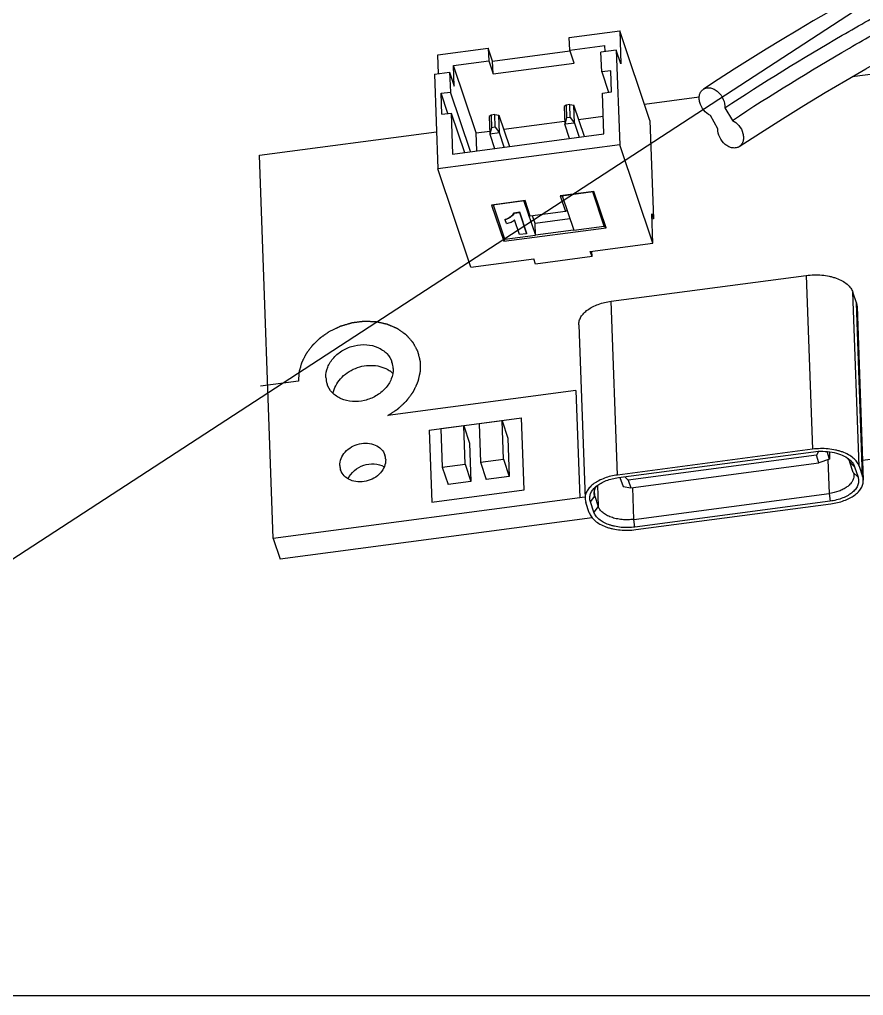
# Model space of a CAD drawing. Header units: millimetres. Extents: x 0 to 420, y 0 to 297.
# Drawn here: x 278.4 to 298.72, y 183.75 to 207.28 of the extents above; entities that cross this region are included whole.
import ezdxf

# ---------------------------------------------------------------- set-up
doc = ezdxf.new("R2010")
doc.units = ezdxf.units.MM
doc.header["$LTSCALE"] = 23.1
doc.layers.get('0').update_dxf_attribs({"linetype": 'CONTINUOUS'})
doc.styles.get("Standard").update_dxf_attribs({"font": 'txt', "width": 0.7})
doc.dimstyles.get("Standard").update_dxf_attribs({"dimtxt": 2.2, "dimasz": 1.8, "dimexe": 1.5, "dimexo": 0.5, "dimtad": 1, "dimdec": 1, "dimzin": 0, "dimdsep": 46, "dimtxsty": 'Standard', "dimblk": '_FILLED', "dimcen": 0.09, "dimclrt": 5, "dimazin": 0, "dimtp": 0.01, "dimtm": 0.01, "dimtfac": 1, "dimtdec": 1, "dimtofl": 0, "dimtmove": 0, "dimatfit": 3, "dimldrblk": '_FILLED', "dimfxl": 1, "dimtolj": 1, "dimtzin": 0, "dimarcsym": 0})

# ---------------------------------------------------------------- blocks, each defined once
blk = doc.blocks.new('_FILLED')
at = {"color": 0, "linetype": 'ByBlock'}
blk.add_solid([(0, 0), (-1, 0.167), (-1, -0.167)], dxfattribs=at)

msp = doc.modelspace()

# ---------------------------------------------------------------- linework, layer by layer
at = {"color": 7, "linetype": 'Continuous'}
for p, q in [((291.638, 206.846), (292.853, 207.008)), ((291.649, 206.538), (291.638, 206.846)), ((293.581, 204.842), (292.853, 207.008)), ((292.853, 207.008), (292.882, 206.207)), ((288.471, 206.426), (289.686, 206.588)), ((289.686, 206.588), (289.697, 206.28)), ((289.791, 206.275), (289.686, 206.588)), ((291.649, 206.538), (292.496, 206.651)), ((292.501, 206.504), (292.496, 206.651)), ((288.487, 205.972), (288.471, 206.426)), ((289.791, 206.275), (291.654, 206.522)), ((291.754, 206.226), (291.649, 206.538)), ((292.77, 206.54), (292.401, 206.491)), ((292.419, 206.014), (292.401, 206.491)), ((292.882, 206.207), (292.77, 206.54)), ((292.77, 206.54), (292.852, 204.261)), ((288.85, 206.167), (289.697, 206.28)), ((289.396, 204.543), (288.85, 206.167)), ((288.868, 205.674), (288.85, 206.167)), ((289.697, 206.28), (289.802, 205.967)), ((289.802, 205.967), (289.791, 206.275)), ((289.802, 205.967), (291.754, 206.226)), ((298.451, 205.901), (301.172, 206.262)), ((288.388, 205.959), (288.756, 206.008)), ((288.388, 205.959), (288.47, 203.679)), ((288.756, 206.008), (288.868, 205.674)), ((288.756, 206.008), (288.773, 205.53)), ((292.639, 206.043), (292.419, 206.014)), ((292.419, 206.014), (292.583, 205.525)), ((292.658, 205.535), (292.639, 206.043)), ((288.552, 205.501), (288.773, 205.53)), ((288.716, 205.012), (288.552, 205.501)), ((288.57, 204.993), (288.552, 205.501)), ((289.256, 204.093), (288.773, 205.53)), ((292.437, 205.506), (292.658, 205.535)), ((292.472, 204.52), (292.437, 205.506)), ((293.448, 205.237), (294.768, 205.412)), ((291.559, 205.215), (291.511, 205.183)), ((291.511, 205.183), (291.527, 204.752)), ((291.648, 205.226), (291.559, 205.215)), ((291.559, 205.215), (291.57, 204.907)), ((291.659, 204.918), (291.648, 205.226)), ((291.648, 205.226), (291.747, 205.214)), ((292.001, 204.457), (291.747, 205.214)), ((291.762, 204.783), (291.747, 205.214)), ((295.38, 205.145), (295.565, 204.845)), ((288.57, 204.993), (288.791, 205.022)), ((288.791, 205.022), (289.11, 204.074)), ((288.791, 205.022), (288.827, 204.036)), ((289.755, 204.975), (289.707, 204.944)), ((289.707, 204.944), (289.722, 204.513)), ((289.843, 204.987), (289.755, 204.975)), ((289.755, 204.975), (289.766, 204.667)), ((289.854, 204.679), (289.843, 204.987)), ((289.843, 204.987), (289.943, 204.975)), ((289.958, 204.544), (289.943, 204.975)), ((289.943, 204.975), (290.197, 204.218)), ((291.57, 204.907), (291.527, 204.752)), ((291.659, 204.918), (291.57, 204.907)), ((291.659, 204.918), (291.762, 204.783)), ((291.863, 204.87), (292.457, 204.949)), ((295.218, 204.644), (295.035, 204.967)), ((289.766, 204.667), (289.722, 204.513)), ((289.854, 204.679), (289.766, 204.667)), ((289.854, 204.679), (289.958, 204.544)), ((290.058, 204.631), (291.524, 204.825)), ((291.762, 204.783), (291.527, 204.752)), ((291.642, 204.41), (291.527, 204.752)), ((291.762, 204.783), (291.877, 204.441)), ((293.581, 204.842), (293.666, 202.47)), ((284.176, 204.007), (288.437, 204.572)), ((288.827, 204.036), (292.472, 204.52)), ((289.396, 204.543), (289.72, 204.586)), ((289.411, 204.114), (289.396, 204.543)), ((289.958, 204.544), (289.722, 204.513)), ((289.722, 204.513), (289.837, 204.17)), ((290.073, 204.202), (289.958, 204.544)), ((292.852, 204.261), (288.47, 203.679)), ((293.65, 201.887), (292.852, 204.261)), ((284.509, 194.766), (284.176, 204.007)), ((289.268, 201.305), (288.47, 203.679)), ((292.214, 203.125), (291.447, 203.023)), ((291.466, 203.025), (291.743, 202.202)), ((292.48, 202.299), (292.203, 203.123)), ((290.557, 202.905), (289.79, 202.803)), ((290.086, 201.982), (289.809, 202.806)), ((290.546, 202.903), (290.823, 202.08)), ((290.308, 202.622), (290.437, 202.639)), ((290.308, 202.622), (290.309, 202.61)), ((290.309, 202.61), (290.437, 202.627)), ((290.437, 202.639), (290.609, 202.127)), ((290.437, 202.639), (290.437, 202.627)), ((290.437, 202.627), (290.609, 202.115)), ((291.547, 202.652), (290.698, 202.539)), ((290.812, 202.364), (290.751, 202.546)), ((293.624, 202.595), (293.666, 202.47)), ((293.65, 201.887), (293.624, 202.595)), ((290.097, 202.449), (290.097, 202.462)), ((290.128, 202.358), (290.097, 202.449)), ((290.441, 202.093), (290.32, 202.45)), ((291.651, 202.475), (290.812, 202.364)), ((290.822, 202.086), (290.812, 202.364)), ((293.666, 202.47), (293.629, 202.465)), ((290.086, 201.982), (290.823, 202.08)), ((290.609, 202.115), (290.441, 202.093)), ((290.609, 202.127), (290.609, 202.115)), ((290.823, 202.08), (290.822, 202.086)), ((291.743, 202.202), (292.48, 202.3)), ((292.143, 201.687), (293.65, 201.887)), ((292.185, 201.562), (292.143, 201.687)), ((292.185, 201.562), (292.181, 201.692)), ((289.268, 201.305), (290.781, 201.506)), ((290.823, 201.381), (290.781, 201.506)), ((292.185, 201.562), (290.823, 201.381)), ((292.647, 200.487), (297.346, 201.11)), ((298.552, 200.452), (298.468, 200.702)), ((298.569, 200.362), (298.719, 196.173)), ((291.867, 199.919), (292.018, 195.73)), ((290.017, 197.604), (289.464, 197.53)), ((290.017, 197.604), (290.157, 197.187)), ((290.05, 196.679), (290.017, 197.604)), ((306.603, 197.698), (298.702, 196.65)), ((289.096, 197.481), (288.544, 197.408)), ((288.544, 197.408), (288.577, 196.484)), ((289.096, 197.481), (289.236, 197.065)), ((289.129, 196.557), (289.096, 197.481)), ((289.464, 197.53), (289.497, 196.606)), ((290.157, 197.187), (290.19, 196.263)), ((289.236, 197.065), (289.269, 196.141)), ((297.497, 196.921), (292.798, 196.298)), ((289.497, 196.606), (290.05, 196.679)), ((290.05, 196.679), (290.19, 196.263)), ((292.819, 196.235), (297.518, 196.859)), ((297.589, 196.775), (293.055, 196.173)), ((297.637, 196.869), (297.589, 196.775)), ((297.651, 196.59), (297.589, 196.775)), ((297.908, 196.679), (297.651, 196.59)), ((297.908, 196.679), (297.845, 196.865)), ((297.901, 196.859), (297.908, 196.679)), ((288.577, 196.484), (289.129, 196.557)), ((288.577, 196.484), (288.717, 196.068)), ((289.129, 196.557), (289.269, 196.141)), ((289.497, 196.606), (289.637, 196.19)), ((293.117, 195.988), (297.651, 196.59)), ((298.477, 196.357), (298.393, 196.607)), ((298.508, 196.498), (298.592, 196.249)), ((298.619, 196.513), (298.703, 196.263)), ((290.19, 196.263), (289.637, 196.19)), ((292.857, 196.24), (292.932, 196.019)), ((292.976, 196.256), (293.055, 196.173)), ((289.269, 196.141), (288.717, 196.068)), ((292.932, 196.019), (293.117, 195.988)), ((293.055, 196.173), (293.117, 195.988)), ((292.014, 195.762), (284.509, 194.766)), ((292.251, 195.792), (292.335, 195.542)), ((293.194, 195.23), (297.893, 195.853)), ((292.119, 195.39), (292.035, 195.64)), ((292.229, 195.404), (292.145, 195.654)), ((297.918, 195.668), (293.219, 195.044)), ((293.24, 194.982), (297.939, 195.605)), ((292.191, 195.264), (284.677, 194.267)), ((284.509, 194.766), (284.677, 194.267))]:
    msp.add_line(p, q, dxfattribs=at)
at = {"color": 9, "linetype": 'Continuous'}
for p, q in [((292.23, 203.134), (291.421, 203.026)), ((291.421, 203.026), (291.547, 202.652)), ((292.523, 202.259), (292.23, 203.134)), ((290.572, 202.914), (289.764, 202.806)), ((289.764, 202.806), (290.058, 201.932)), ((290.698, 202.539), (290.572, 202.914)), ((290.058, 201.932), (292.523, 202.259)), ((290.822, 202.086), (291.741, 202.208)), ((297.346, 201.11), (297.497, 196.921)), ((298.619, 196.513), (298.468, 200.702)), ((292.798, 196.298), (292.647, 200.487)), ((298.703, 196.263), (298.552, 200.452)), ((297.864, 196.664), (297.893, 195.853)), ((298.393, 196.607), (298.508, 196.498)), ((298.592, 196.249), (298.477, 196.357)), ((292.317, 196.051), (292.335, 195.542)), ((293.194, 195.23), (293.166, 195.995)), ((292.145, 195.654), (292.251, 195.792)), ((292.251, 195.792), (292.246, 195.931)), ((297.893, 195.853), (297.918, 195.668)), ((292.335, 195.542), (292.229, 195.404)), ((293.219, 195.044), (293.194, 195.23))]:
    msp.add_line(p, q, dxfattribs=at)
at = {"color": 4, "linetype": 'Continuous'}
for p, q in [((285.112, 198.56), (284.198, 198.439)), ((291.797, 198.335), (287.271, 197.734)), ((291.797, 198.335), (291.89, 195.746)), ((288.263, 197.381), (290.487, 197.676)), ((290.549, 195.939), (290.487, 197.676)), ((288.263, 197.381), (288.325, 195.644)), ((288.325, 195.644), (290.549, 195.939))]:
    msp.add_line(p, q, dxfattribs=at)
msp.add_line((210, 183.754), (414.085, 183.754))
at = {"color": 7, "linetype": 'Continuous'}
for points in [[(297.884, 207.458), (297.514, 207.243), (297.139, 207.023), (296.761, 206.796), (296.378, 206.562), (295.994, 206.323), (295.608, 206.079), (295.221, 205.829), (294.867, 205.597)], [(295.732, 204.215), (296.24, 204.547), (296.771, 204.886), (297.29, 205.208), (297.798, 205.516), (298.295, 205.81), (298.78, 206.091), (299.256, 206.361), (299.722, 206.621), (300.177, 206.871), (300.623, 207.113), (301.058, 207.349)]]:
    msp.add_lwpolyline(points, dxfattribs=at)
for centre, radius, start, end in [((286.842, 198.843), 0.553, 2.0976, 18.5065), ((286.951, 198.286), 0.636, 47.4376, 55.7164), ((286.328, 198.669), 0.553, 182.0976, 198.5065), ((286.839, 196.659), 0.377, 2.1152, 18.5512), ((286.487, 196.54), 0.377, 182.1152, 198.5512)]:
    msp.add_arc(centre, radius, start, end, dxfattribs=at)
for points, knots in [([(295.38, 205.145), (296.306, 205.757), (297.66, 206.593), (299.431, 207.591), (300.609, 208.231), (301.738, 208.842), (302.652, 209.368), (303.359, 209.825), (304.016, 210.292), (304.775, 210.914), (305.645, 211.764), (306.557, 212.792), (307.588, 214.089), (308.785, 215.708), (310.214, 217.669), (311.589, 219.49), (312.85, 221.049), (313.863, 222.229), (314.898, 223.35), (315.61, 224.056), (315.969, 224.397)], [0, 0, 0, 0, 0.116493, 0.166852, 0.213324, 0.257205, 0.301614, 0.32386, 0.345543, 0.386213, 0.426664, 0.473071, 0.530327, 0.600505, 0.68436, 0.78495, 0.839916, 0.894748, 0.948116, 1, 1, 1, 1]), ([(295.565, 204.845), (296.486, 205.456), (297.836, 206.288), (299.601, 207.283), (300.778, 207.923), (301.91, 208.535), (302.828, 209.063), (303.541, 209.524), (304.207, 209.997), (304.977, 210.626), (305.859, 211.487), (306.781, 212.523), (307.818, 213.827), (309.016, 215.447), (310.441, 217.403), (311.808, 219.215), (313.061, 220.766), (314.065, 221.939), (315.091, 223.053), (315.796, 223.756), (316.151, 224.094)], [0, 0, 0, 0, 0.116032, 0.16627, 0.212707, 0.256659, 0.301321, 0.32379, 0.345743, 0.38702, 0.428035, 0.474924, 0.532525, 0.602806, 0.686439, 0.786466, 0.841088, 0.895604, 0.948563, 1, 1, 1, 1]), ([(294.867, 205.597), (294.891, 205.613), (294.947, 205.634), (295.039, 205.632), (295.133, 205.598), (295.252, 205.515), (295.36, 205.363), (295.389, 205.214), (295.38, 205.145)], [0, 0, 0, 0, 0.102961, 0.213273, 0.334683, 0.466557, 0.742674, 1, 1, 1, 1]), ([(295.035, 204.967), (294.974, 204.995), (294.864, 205.086), (294.783, 205.241), (294.763, 205.373), (294.772, 205.465), (294.807, 205.544), (294.846, 205.583), (294.867, 205.597)], [0, 0, 0, 0, 0.265028, 0.539651, 0.66907, 0.788314, 0.897407, 1, 1, 1, 1]), ([(295.565, 204.845), (295.626, 204.817), (295.736, 204.726), (295.817, 204.571), (295.837, 204.439), (295.828, 204.347), (295.793, 204.269), (295.754, 204.229), (295.732, 204.215)], [0, 0, 0, 0, 0.265026, 0.539648, 0.669067, 0.788313, 0.897406, 1, 1, 1, 1]), ([(295.732, 204.215), (295.71, 204.2), (295.656, 204.179), (295.567, 204.18), (295.475, 204.21), (295.359, 204.287), (295.249, 204.432), (295.214, 204.575), (295.218, 204.644)], [0, 0, 0, 0, 0.10275, 0.21245, 0.332815, 0.463528, 0.739009, 1, 1, 1, 1]), ([(291.447, 203.024), (291.443, 203.024), (291.434, 203.024), (291.426, 203.025), (291.421, 203.026)], [0, 0, 0, 0, 0.455872, 1, 1, 1, 1]), ([(292.214, 203.125), (292.217, 203.125), (292.223, 203.127), (292.228, 203.131), (292.23, 203.134)], [0, 0, 0, 0, 0.49517, 1, 1, 1, 1]), ([(289.79, 202.804), (289.786, 202.804), (289.777, 202.804), (289.769, 202.806), (289.764, 202.806)], [0, 0, 0, 0, 0.455872, 1, 1, 1, 1]), ([(290.557, 202.905), (290.56, 202.905), (290.566, 202.907), (290.571, 202.911), (290.572, 202.914)], [0, 0, 0, 0, 0.49517, 1, 1, 1, 1]), ([(290.097, 202.462), (290.121, 202.47), (290.168, 202.49), (290.245, 202.537), (290.291, 202.586), (290.308, 202.622)], [0, 0, 0, 0, 0.290436, 0.55548, 1, 1, 1, 1]), ([(290.309, 202.61), (290.292, 202.573), (290.246, 202.524), (290.168, 202.477), (290.122, 202.458), (290.097, 202.449)], [0, 0, 0, 0, 0.44452, 0.709564, 1, 1, 1, 1]), ([(290.698, 202.539), (290.691, 202.538), (290.678, 202.54), (290.666, 202.549), (290.663, 202.555), (290.662, 202.558)], [0, 0, 0, 0, 0.527762, 0.769676, 1, 1, 1, 1]), ([(291.582, 202.681), (291.58, 202.674), (291.571, 202.659), (291.555, 202.653), (291.547, 202.652)], [0, 0, 0, 0, 0.476666, 1, 1, 1, 1]), ([(290.128, 202.358), (290.165, 202.367), (290.233, 202.391), (290.295, 202.428), (290.32, 202.45)], [0, 0, 0, 0, 0.532242, 1, 1, 1, 1]), ([(292.48, 202.299), (292.482, 202.294), (292.487, 202.285), (292.501, 202.27), (292.514, 202.263), (292.523, 202.259)], [0, 0, 0, 0, 0.253206, 0.513027, 1, 1, 1, 1]), ([(290.058, 201.932), (290.064, 201.938), (290.073, 201.949), (290.082, 201.967), (290.085, 201.977), (290.086, 201.982)], [0, 0, 0, 0, 0.462728, 0.730333, 1, 1, 1, 1]), ([(297.346, 201.11), (297.408, 201.118), (297.533, 201.128), (297.719, 201.121), (297.87, 201.098), (297.984, 201.07), (298.089, 201.036), (298.207, 200.984), (298.327, 200.904), (298.417, 200.811), (298.456, 200.738), (298.468, 200.702)], [0, 0, 0, 0, 0.147703, 0.294829, 0.437629, 0.506349, 0.57275, 0.697301, 0.809702, 0.909887, 1, 1, 1, 1]), ([(291.867, 199.919), (291.866, 199.951), (291.874, 200.018), (291.917, 200.114), (291.987, 200.204), (292.082, 200.285), (292.2, 200.356), (292.386, 200.437), (292.541, 200.473), (292.647, 200.487)], [0, 0, 0, 0, 0.09253, 0.190581, 0.298239, 0.417613, 0.549024, 0.69143, 1, 1, 1, 1]), ([(298.552, 200.452), (298.554, 200.445), (298.563, 200.415), (298.568, 200.385), (298.569, 200.362)], [0, 0, 0, 0, 0.253233, 1, 1, 1, 1]), ([(285.775, 198.648), (285.772, 198.732), (285.806, 198.909), (285.956, 199.14), (286.184, 199.321), (286.461, 199.43), (286.754, 199.455), (287.028, 199.391), (287.25, 199.243), (287.341, 199.096), (287.367, 199.019)], [0, 0, 0, 0, 0.115289, 0.239457, 0.371902, 0.508338, 0.642811, 0.770165, 0.888299, 1, 1, 1, 1]), ([(287.395, 198.863), (287.398, 198.779), (287.364, 198.603), (287.214, 198.371), (286.986, 198.191), (286.71, 198.082), (286.417, 198.057), (286.142, 198.121), (285.92, 198.268), (285.829, 198.416), (285.803, 198.493)], [0, 0, 0, 0, 0.115289, 0.239457, 0.371902, 0.508338, 0.642811, 0.770165, 0.888299, 1, 1, 1, 1]), ([(285.951, 198.264), (285.961, 198.328), (286.004, 198.457), (286.122, 198.628), (286.285, 198.771), (286.546, 198.911), (286.91, 198.975), (287.196, 198.888), (287.309, 198.811)], [0, 0, 0, 0, 0.115161, 0.236907, 0.364834, 0.496795, 0.758397, 1, 1, 1, 1]), ([(286.11, 196.526), (286.108, 196.584), (286.131, 196.704), (286.234, 196.862), (286.389, 196.985), (286.578, 197.059), (286.778, 197.076), (286.965, 197.033), (287.116, 196.932), (287.178, 196.831), (287.196, 196.779)], [0, 0, 0, 0, 0.115232, 0.239456, 0.371851, 0.508275, 0.642753, 0.770115, 0.888232, 1, 1, 1, 1]), ([(298.619, 196.513), (298.607, 196.549), (298.568, 196.622), (298.477, 196.715), (298.358, 196.795), (298.24, 196.847), (298.135, 196.881), (298.02, 196.909), (297.87, 196.932), (297.684, 196.939), (297.559, 196.929), (297.497, 196.921)], [0, 0, 0, 0, 0.090113, 0.190298, 0.302699, 0.42725, 0.493651, 0.562371, 0.705171, 0.852297, 1, 1, 1, 1]), ([(287.215, 196.673), (287.217, 196.616), (287.194, 196.495), (287.092, 196.337), (286.936, 196.215), (286.748, 196.14), (286.548, 196.123), (286.361, 196.167), (286.21, 196.267), (286.147, 196.368), (286.13, 196.42)], [0, 0, 0, 0, 0.115232, 0.239456, 0.371851, 0.508275, 0.642753, 0.770115, 0.888232, 1, 1, 1, 1]), ([(297.518, 196.859), (297.593, 196.869), (297.744, 196.877), (297.964, 196.855), (298.164, 196.802), (298.283, 196.743), (298.335, 196.708)], [0, 0, 0, 0, 0.269079, 0.533169, 0.779978, 1, 1, 1, 1]), ([(298.335, 196.708), (298.338, 196.703), (298.352, 196.687), (298.364, 196.669), (298.372, 196.655)], [0, 0, 0, 0, 0.25722, 1, 1, 1, 1]), ([(298.335, 196.708), (298.34, 196.704), (298.359, 196.691), (298.377, 196.676), (298.391, 196.665)], [0, 0, 0, 0, 0.256211, 1, 1, 1, 1]), ([(298.391, 196.665), (298.418, 196.641), (298.465, 196.591), (298.498, 196.529), (298.508, 196.498)], [0, 0, 0, 0, 0.525379, 1, 1, 1, 1]), ([(286.312, 196.204), (286.376, 196.357), (286.664, 196.596), (287.038, 196.58), (287.181, 196.497)], [0, 0, 0, 0, 0.500012, 1, 1, 1, 1]), ([(298.372, 196.655), (298.374, 196.651), (298.382, 196.636), (298.389, 196.619), (298.393, 196.607)], [0, 0, 0, 0, 0.255098, 1, 1, 1, 1]), ([(292.798, 196.298), (292.692, 196.284), (292.537, 196.248), (292.351, 196.167), (292.233, 196.096), (292.138, 196.015), (292.067, 195.925), (292.025, 195.829), (292.017, 195.762), (292.018, 195.73)], [0, 0, 0, 0, 0.30857, 0.450976, 0.582387, 0.701761, 0.809419, 0.90747, 1, 1, 1, 1]), ([(292.297, 196.036), (292.33, 196.062), (292.405, 196.11), (292.576, 196.188), (292.72, 196.222), (292.819, 196.235)], [0, 0, 0, 0, 0.223291, 0.46724, 1, 1, 1, 1]), ([(298.49, 196.288), (298.491, 196.263), (298.485, 196.212), (298.452, 196.138), (298.398, 196.07), (298.325, 196.007), (298.235, 195.953), (298.093, 195.891), (297.974, 195.864), (297.893, 195.853)], [0, 0, 0, 0, 0.092533, 0.190568, 0.298217, 0.417581, 0.548995, 0.691399, 1, 1, 1, 1]), ([(298.592, 196.249), (298.602, 196.219), (298.613, 196.154), (298.594, 196.056), (298.541, 195.962), (298.459, 195.877), (298.352, 195.803), (298.174, 195.718), (298.023, 195.681), (297.918, 195.668)], [0, 0, 0, 0, 0.094915, 0.190923, 0.294828, 0.411024, 0.541112, 0.68443, 1, 1, 1, 1]), ([(298.477, 196.357), (298.479, 196.351), (298.486, 196.329), (298.489, 196.305), (298.49, 196.288)], [0, 0, 0, 0, 0.253178, 1, 1, 1, 1]), ([(298.719, 196.173), (298.719, 196.18), (298.717, 196.211), (298.71, 196.241), (298.703, 196.263)], [0, 0, 0, 0, 0.24821, 1, 1, 1, 1]), ([(292.145, 195.654), (292.136, 195.682), (292.125, 195.74), (292.138, 195.829), (292.179, 195.915), (292.221, 195.965), (292.245, 195.989)], [0, 0, 0, 0, 0.235209, 0.471367, 0.722859, 1, 1, 1, 1]), ([(292.238, 195.861), (292.237, 195.891), (292.247, 195.955), (292.278, 196.01), (292.297, 196.036)], [0, 0, 0, 0, 0.479672, 1, 1, 1, 1]), ([(292.245, 195.989), (292.249, 195.994), (292.266, 196.01), (292.284, 196.025), (292.297, 196.036)], [0, 0, 0, 0, 0.243889, 1, 1, 1, 1]), ([(297.939, 195.605), (298.046, 195.619), (298.2, 195.655), (298.387, 195.735), (298.504, 195.806), (298.599, 195.888), (298.67, 195.978), (298.712, 196.073), (298.721, 196.141), (298.719, 196.173)], [0, 0, 0, 0, 0.30857, 0.450976, 0.582387, 0.701761, 0.809419, 0.90747, 1, 1, 1, 1]), ([(292.018, 195.73), (292.018, 195.723), (292.02, 195.692), (292.027, 195.662), (292.035, 195.64)], [0, 0, 0, 0, 0.24821, 1, 1, 1, 1]), ([(292.251, 195.792), (292.249, 195.798), (292.242, 195.82), (292.239, 195.844), (292.238, 195.861)], [0, 0, 0, 0, 0.253178, 1, 1, 1, 1]), ([(293.194, 195.23), (293.146, 195.224), (293.051, 195.216), (292.909, 195.221), (292.793, 195.239), (292.706, 195.261), (292.625, 195.287), (292.535, 195.327), (292.443, 195.388), (292.374, 195.459), (292.344, 195.514), (292.335, 195.542)], [0, 0, 0, 0, 0.147696, 0.294817, 0.437602, 0.506317, 0.572717, 0.697272, 0.809682, 0.909883, 1, 1, 1, 1]), ([(292.119, 195.39), (292.131, 195.353), (292.17, 195.281), (292.26, 195.188), (292.379, 195.108), (292.498, 195.056), (292.602, 195.022), (292.717, 194.994), (292.868, 194.971), (293.053, 194.964), (293.178, 194.973), (293.24, 194.982)], [0, 0, 0, 0, 0.090113, 0.190298, 0.302699, 0.42725, 0.493651, 0.562371, 0.705171, 0.852297, 1, 1, 1, 1]), ([(293.219, 195.044), (293.165, 195.037), (293.054, 195.029), (292.89, 195.034), (292.757, 195.055), (292.656, 195.08), (292.564, 195.11), (292.459, 195.156), (292.354, 195.226), (292.274, 195.309), (292.24, 195.372), (292.229, 195.404)], [0, 0, 0, 0, 0.147703, 0.294829, 0.437629, 0.506349, 0.57275, 0.697301, 0.809702, 0.909887, 1, 1, 1, 1])]:
    msp.add_open_spline(points, degree=3, knots=knots, dxfattribs=at)
at = {"color": 4, "linetype": 'Continuous'}
for points, knots in [([(287.271, 197.734), (287.291, 197.747), (287.321, 197.767), (287.361, 197.794), (287.391, 197.813), (287.416, 197.83), (287.436, 197.843), (287.451, 197.853), (287.466, 197.863), (287.479, 197.871), (287.489, 197.878), (287.495, 197.882), (287.5, 197.885), (287.504, 197.888), (287.507, 197.89), (287.509, 197.891), (287.51, 197.892), (287.511, 197.893), (287.512, 197.893), (287.513, 197.894), (287.515, 197.896), (287.518, 197.899), (287.521, 197.902), (287.525, 197.906), (287.531, 197.911), (287.539, 197.919), (287.55, 197.929), (287.563, 197.941), (287.576, 197.954), (287.594, 197.97), (287.615, 197.99), (287.637, 198.01), (287.654, 198.027), (287.667, 198.039), (287.68, 198.051), (287.691, 198.061), (287.7, 198.069), (287.705, 198.074), (287.71, 198.078), (287.713, 198.082), (287.716, 198.084), (287.718, 198.086), (287.719, 198.087), (287.719, 198.088), (287.72, 198.089), (287.721, 198.09), (287.722, 198.092), (287.725, 198.095), (287.727, 198.098), (287.73, 198.103), (287.735, 198.108), (287.742, 198.118), (287.75, 198.129), (287.76, 198.143), (287.771, 198.157), (287.784, 198.175), (287.801, 198.198), (287.818, 198.221), (287.832, 198.24), (287.842, 198.254), (287.852, 198.268), (287.861, 198.279), (287.868, 198.288), (287.872, 198.294), (287.875, 198.299), (287.878, 198.302), (287.88, 198.305), (287.881, 198.307), (287.882, 198.308), (287.883, 198.309), (287.883, 198.31), (287.884, 198.311), (287.885, 198.313), (287.886, 198.317), (287.888, 198.32), (287.891, 198.325), (287.894, 198.331), (287.898, 198.341), (287.904, 198.354), (287.911, 198.369), (287.918, 198.384), (287.927, 198.404), (287.939, 198.429), (287.951, 198.453), (287.96, 198.473), (287.967, 198.488), (287.974, 198.503), (287.98, 198.516), (287.985, 198.526), (287.988, 198.532), (287.99, 198.537), (287.992, 198.541), (287.993, 198.544), (287.994, 198.546), (287.995, 198.547), (287.995, 198.548), (287.996, 198.549), (287.996, 198.55), (287.996, 198.553), (287.997, 198.556), (287.998, 198.56), (287.999, 198.565), (288.001, 198.571), (288.003, 198.582), (288.006, 198.594), (288.01, 198.61), (288.013, 198.625), (288.018, 198.646), (288.024, 198.672), (288.03, 198.697), (288.034, 198.718), (288.038, 198.733), (288.041, 198.749), (288.044, 198.762), (288.047, 198.772), (288.048, 198.779), (288.049, 198.784), (288.05, 198.788), (288.051, 198.791), (288.052, 198.793), (288.052, 198.794), (288.052, 198.795), (288.052, 198.796), (288.052, 198.798), (288.052, 198.8), (288.052, 198.803), (288.052, 198.807), (288.052, 198.812), (288.052, 198.818), (288.052, 198.829), (288.052, 198.841), (288.052, 198.857), (288.052, 198.872), (288.052, 198.893), (288.051, 198.918), (288.051, 198.944), (288.051, 198.964), (288.051, 198.98), (288.051, 198.995), (288.051, 199.008), (288.051, 199.018), (288.051, 199.024), (288.051, 199.029), (288.051, 199.033), (288.051, 199.036), (288.051, 199.039), (288.051, 199.04), (288.051, 199.041), (288.051, 199.042), (288.05, 199.043), (288.05, 199.045), (288.049, 199.048), (288.048, 199.052), (288.047, 199.057), (288.045, 199.063), (288.043, 199.073), (288.04, 199.085), (288.036, 199.1), (288.032, 199.114), (288.028, 199.134), (288.021, 199.158), (288.015, 199.183), (288.01, 199.202), (288.007, 199.217), (288.003, 199.231), (288, 199.244), (287.997, 199.253), (287.996, 199.259), (287.995, 199.264), (287.994, 199.268), (287.993, 199.271), (287.992, 199.273), (287.992, 199.274), (287.992, 199.275), (287.991, 199.276), (287.991, 199.277), (287.99, 199.279), (287.988, 199.282), (287.987, 199.285), (287.984, 199.29), (287.981, 199.295), (287.976, 199.304), (287.97, 199.315), (287.963, 199.329), (287.956, 199.342), (287.947, 199.36), (287.935, 199.382), (287.923, 199.405), (287.913, 199.422), (287.906, 199.436), (287.899, 199.449), (287.893, 199.46), (287.888, 199.469), (287.885, 199.475), (287.883, 199.479), (287.881, 199.483), (287.879, 199.485), (287.878, 199.487), (287.878, 199.488), (287.877, 199.489), (287.877, 199.49), (287.876, 199.491), (287.874, 199.493), (287.872, 199.495), (287.87, 199.498), (287.866, 199.502), (287.862, 199.507), (287.855, 199.514), (287.846, 199.524), (287.836, 199.536), (287.826, 199.547), (287.812, 199.562), (287.795, 199.582), (287.777, 199.601), (287.764, 199.616), (287.753, 199.628), (287.743, 199.64), (287.734, 199.649), (287.727, 199.657), (287.723, 199.662), (287.72, 199.666), (287.717, 199.668), (287.715, 199.671), (287.713, 199.673), (287.713, 199.673), (287.712, 199.674), (287.711, 199.675), (287.71, 199.676), (287.708, 199.677), (287.705, 199.679), (287.702, 199.681), (287.698, 199.684), (287.692, 199.688), (287.683, 199.694), (287.673, 199.702), (287.659, 199.711), (287.646, 199.721), (287.629, 199.733), (287.607, 199.749), (287.585, 199.764), (287.568, 199.776), (287.554, 199.786), (287.541, 199.795), (287.53, 199.803), (287.522, 199.809), (287.516, 199.813), (287.512, 199.816), (287.509, 199.818), (287.506, 199.82), (287.504, 199.822), (287.503, 199.822), (287.502, 199.823), (287.501, 199.823), (287.5, 199.824), (287.497, 199.825), (287.494, 199.826), (287.49, 199.828), (287.485, 199.83), (287.479, 199.833), (287.469, 199.837), (287.456, 199.843), (287.44, 199.85), (287.425, 199.856), (287.405, 199.865), (287.379, 199.876), (287.353, 199.887), (287.333, 199.896), (287.317, 199.903), (287.302, 199.91), (287.289, 199.915), (287.279, 199.92), (287.272, 199.922), (287.267, 199.925), (287.264, 199.926), (287.26, 199.928), (287.258, 199.929), (287.257, 199.929), (287.256, 199.93), (287.255, 199.93), (287.253, 199.93), (287.251, 199.931), (287.247, 199.931), (287.243, 199.932), (287.237, 199.934), (287.23, 199.935), (287.219, 199.938), (287.205, 199.941), (287.188, 199.945), (287.171, 199.948), (287.148, 199.953), (287.12, 199.96), (287.091, 199.966), (287.068, 199.971), (287.051, 199.975), (287.034, 199.979), (287.02, 199.982), (287.009, 199.984), (287.002, 199.986), (286.996, 199.987), (286.992, 199.988), (286.988, 199.989), (286.986, 199.989), (286.984, 199.99), (286.983, 199.99), (286.982, 199.99), (286.981, 199.99), (286.978, 199.99), (286.974, 199.99), (286.97, 199.99), (286.964, 199.991), (286.956, 199.991), (286.944, 199.991), (286.929, 199.992), (286.911, 199.993), (286.893, 199.993), (286.869, 199.994), (286.839, 199.996), (286.809, 199.997), (286.785, 199.998), (286.767, 199.999), (286.749, 199.999), (286.734, 200), (286.722, 200), (286.714, 200.001), (286.708, 200.001), (286.704, 200.001), (286.7, 200.001), (286.698, 200.001), (286.696, 200.001), (286.695, 200.002), (286.694, 200.001), (286.692, 200.001), (286.69, 200.001), (286.686, 200), (286.681, 200), (286.675, 199.999), (286.667, 199.998), (286.655, 199.996), (286.64, 199.994), (286.622, 199.992), (286.603, 199.99), (286.579, 199.987), (286.549, 199.983), (286.518, 199.979), (286.494, 199.976), (286.475, 199.973), (286.457, 199.971), (286.442, 199.969), (286.43, 199.967), (286.422, 199.966), (286.416, 199.966), (286.411, 199.965), (286.408, 199.965), (286.405, 199.964), (286.403, 199.964), (286.402, 199.964), (286.401, 199.964), (286.4, 199.963), (286.397, 199.962), (286.393, 199.961), (286.389, 199.96), (286.383, 199.958), (286.376, 199.956), (286.364, 199.952), (286.349, 199.948), (286.331, 199.943), (286.313, 199.937), (286.289, 199.93), (286.26, 199.921), (286.23, 199.912), (286.206, 199.905), (286.188, 199.9), (286.17, 199.895), (286.156, 199.89), (286.144, 199.887), (286.136, 199.884), (286.13, 199.883), (286.126, 199.881), (286.122, 199.88), (286.119, 199.879), (286.118, 199.879), (286.117, 199.879), (286.116, 199.878), (286.114, 199.878), (286.112, 199.876), (286.108, 199.875), (286.104, 199.873), (286.099, 199.87), (286.092, 199.866), (286.08, 199.861), (286.066, 199.854), (286.049, 199.846), (286.033, 199.838), (286.01, 199.827), (285.982, 199.813), (285.948, 199.797), (285.903, 199.775), (285.87, 199.758), (285.847, 199.747)], [0, 0, 0, 0, 0.015625, 0.023438, 0.03125, 0.039062, 0.042969, 0.046875, 0.050781, 0.054688, 0.056641, 0.058594, 0.05957, 0.060547, 0.061523, 0.062012, 0.062256, 0.0625, 0.062744, 0.062988, 0.063477, 0.064453, 0.06543, 0.066406, 0.068359, 0.070312, 0.074219, 0.078125, 0.082031, 0.085938, 0.09375, 0.101562, 0.105469, 0.109375, 0.113281, 0.117188, 0.119141, 0.121094, 0.12207, 0.123047, 0.124023, 0.124512, 0.124756, 0.125, 0.125244, 0.125488, 0.125977, 0.126953, 0.12793, 0.128906, 0.130859, 0.132812, 0.136719, 0.140625, 0.144531, 0.148438, 0.15625, 0.164062, 0.167969, 0.171875, 0.175781, 0.179688, 0.181641, 0.183594, 0.18457, 0.185547, 0.186523, 0.187012, 0.187256, 0.1875, 0.187744, 0.187988, 0.188477, 0.189453, 0.19043, 0.191406, 0.193359, 0.195312, 0.199219, 0.203125, 0.207031, 0.210938, 0.21875, 0.226562, 0.230469, 0.234375, 0.238281, 0.242188, 0.244141, 0.246094, 0.24707, 0.248047, 0.249023, 0.249512, 0.249756, 0.25, 0.250244, 0.250488, 0.250977, 0.251953, 0.25293, 0.253906, 0.255859, 0.257812, 0.261719, 0.265625, 0.269531, 0.273438, 0.28125, 0.289062, 0.292969, 0.296875, 0.300781, 0.304688, 0.306641, 0.308594, 0.30957, 0.310547, 0.311523, 0.312012, 0.312256, 0.3125, 0.312744, 0.312988, 0.313477, 0.314453, 0.31543, 0.316406, 0.318359, 0.320312, 0.324219, 0.328125, 0.332031, 0.335938, 0.34375, 0.351562, 0.355469, 0.359375, 0.363281, 0.367188, 0.369141, 0.371094, 0.37207, 0.373047, 0.374023, 0.374512, 0.374756, 0.375, 0.375244, 0.375488, 0.375977, 0.376953, 0.37793, 0.378906, 0.380859, 0.382812, 0.386719, 0.390625, 0.394531, 0.398438, 0.40625, 0.414062, 0.417969, 0.421875, 0.425781, 0.429688, 0.431641, 0.433594, 0.43457, 0.435547, 0.436523, 0.437012, 0.437256, 0.4375, 0.437744, 0.437988, 0.438477, 0.439453, 0.44043, 0.441406, 0.443359, 0.445312, 0.449219, 0.453125, 0.457031, 0.460938, 0.46875, 0.476562, 0.480469, 0.484375, 0.488281, 0.492188, 0.494141, 0.496094, 0.49707, 0.498047, 0.499023, 0.499512, 0.499756, 0.5, 0.500244, 0.500488, 0.500977, 0.501953, 0.50293, 0.503906, 0.505859, 0.507812, 0.511719, 0.515625, 0.519531, 0.523438, 0.53125, 0.539062, 0.542969, 0.546875, 0.550781, 0.554688, 0.556641, 0.558594, 0.55957, 0.560547, 0.561523, 0.562012, 0.562256, 0.5625, 0.562744, 0.562988, 0.563477, 0.564453, 0.56543, 0.566406, 0.568359, 0.570312, 0.574219, 0.578125, 0.582031, 0.585938, 0.59375, 0.601562, 0.605469, 0.609375, 0.613281, 0.617188, 0.619141, 0.621094, 0.62207, 0.623047, 0.624023, 0.624512, 0.624756, 0.625, 0.625244, 0.625488, 0.625977, 0.626953, 0.62793, 0.628906, 0.630859, 0.632812, 0.636719, 0.640625, 0.644531, 0.648438, 0.65625, 0.664062, 0.667969, 0.671875, 0.675781, 0.679688, 0.681641, 0.683594, 0.68457, 0.685547, 0.686523, 0.687012, 0.687256, 0.6875, 0.687744, 0.687988, 0.688477, 0.689453, 0.69043, 0.691406, 0.693359, 0.695312, 0.699219, 0.703125, 0.707031, 0.710938, 0.71875, 0.726562, 0.730469, 0.734375, 0.738281, 0.742188, 0.744141, 0.746094, 0.74707, 0.748047, 0.749023, 0.749512, 0.749756, 0.75, 0.750244, 0.750488, 0.750977, 0.751953, 0.75293, 0.753906, 0.755859, 0.757812, 0.761719, 0.765625, 0.769531, 0.773438, 0.78125, 0.789062, 0.792969, 0.796875, 0.800781, 0.804688, 0.806641, 0.808594, 0.80957, 0.810547, 0.811523, 0.812012, 0.812256, 0.8125, 0.812744, 0.812988, 0.813477, 0.814453, 0.81543, 0.816406, 0.818359, 0.820312, 0.824219, 0.828125, 0.832031, 0.835938, 0.84375, 0.851562, 0.855469, 0.859375, 0.863281, 0.867188, 0.869141, 0.871094, 0.87207, 0.873047, 0.874023, 0.874512, 0.874756, 0.875, 0.875244, 0.875488, 0.875977, 0.876953, 0.87793, 0.878906, 0.880859, 0.882812, 0.886719, 0.890625, 0.894531, 0.898438, 0.90625, 0.914062, 0.917969, 0.921875, 0.925781, 0.929688, 0.931641, 0.933594, 0.93457, 0.935547, 0.936523, 0.937012, 0.937256, 0.9375, 0.937744, 0.937988, 0.938477, 0.939453, 0.94043, 0.941406, 0.943359, 0.945312, 0.949219, 0.953125, 0.957031, 0.960938, 0.96875, 0.976562, 0.984375, 1, 1, 1, 1]), ([(285.847, 199.747), (285.834, 199.738), (285.807, 199.719), (285.767, 199.691), (285.733, 199.668), (285.707, 199.649), (285.686, 199.635), (285.67, 199.624), (285.656, 199.614), (285.648, 199.608), (285.641, 199.604), (285.637, 199.601), (285.634, 199.599), (285.633, 199.597), (285.631, 199.596), (285.629, 199.594), (285.626, 199.592), (285.623, 199.588), (285.617, 199.583), (285.61, 199.576), (285.601, 199.568), (285.59, 199.556), (285.57, 199.537), (285.541, 199.51), (285.512, 199.482), (285.492, 199.463), (285.48, 199.452), (285.472, 199.444), (285.465, 199.437), (285.459, 199.431), (285.455, 199.428), (285.452, 199.425), (285.451, 199.423), (285.449, 199.422), (285.448, 199.42), (285.446, 199.418), (285.443, 199.414), (285.438, 199.407), (285.432, 199.399), (285.423, 199.387), (285.411, 199.371), (285.397, 199.352), (285.383, 199.333), (285.369, 199.315), (285.355, 199.296), (285.34, 199.277), (285.329, 199.261), (285.319, 199.248), (285.313, 199.241), (285.309, 199.234), (285.305, 199.23), (285.302, 199.226), (285.3, 199.223), (285.299, 199.221), (285.298, 199.22), (285.297, 199.219), (285.297, 199.217), (285.295, 199.214), (285.293, 199.21), (285.291, 199.205), (285.287, 199.199), (285.283, 199.19), (285.276, 199.177), (285.268, 199.16), (285.258, 199.141), (285.248, 199.121), (285.238, 199.101), (285.228, 199.081), (285.218, 199.061), (285.21, 199.044), (285.203, 199.031), (285.199, 199.023), (285.195, 199.016), (285.193, 199.012), (285.192, 199.009), (285.191, 199.007), (285.191, 199.006), (285.19, 199.003), (285.189, 199), (285.188, 198.996), (285.186, 198.989), (285.183, 198.98), (285.181, 198.97), (285.177, 198.956), (285.17, 198.932), (285.16, 198.898), (285.15, 198.863), (285.143, 198.839), (285.139, 198.825), (285.136, 198.815), (285.134, 198.806), (285.132, 198.8), (285.131, 198.795), (285.13, 198.792), (285.129, 198.79), (285.129, 198.788), (285.129, 198.786), (285.128, 198.783), (285.128, 198.779), (285.127, 198.771), (285.127, 198.763), (285.126, 198.748), (285.125, 198.731), (285.123, 198.709), (285.121, 198.681), (285.118, 198.645), (285.115, 198.603), (285.113, 198.575), (285.112, 198.56)], [0, 0, 0, 0, 0.03125, 0.0625, 0.09375, 0.109375, 0.125, 0.140625, 0.148438, 0.15625, 0.160156, 0.164062, 0.166016, 0.166992, 0.167969, 0.169922, 0.171875, 0.175781, 0.179688, 0.1875, 0.195312, 0.203125, 0.21875, 0.25, 0.28125, 0.296875, 0.304688, 0.3125, 0.320312, 0.324219, 0.328125, 0.330078, 0.332031, 0.333008, 0.333984, 0.335938, 0.339844, 0.34375, 0.351562, 0.359375, 0.375, 0.390625, 0.40625, 0.421875, 0.4375, 0.453125, 0.46875, 0.476562, 0.484375, 0.488281, 0.492188, 0.496094, 0.498047, 0.499023, 0.5, 0.500977, 0.501953, 0.503906, 0.507812, 0.511719, 0.515625, 0.523438, 0.53125, 0.546875, 0.5625, 0.578125, 0.59375, 0.609375, 0.625, 0.640625, 0.648438, 0.65625, 0.660156, 0.664062, 0.666016, 0.666992, 0.667969, 0.669922, 0.671875, 0.675781, 0.679688, 0.6875, 0.695312, 0.703125, 0.71875, 0.75, 0.78125, 0.796875, 0.804688, 0.8125, 0.820312, 0.824219, 0.828125, 0.830078, 0.832031, 0.833008, 0.833984, 0.835938, 0.839844, 0.84375, 0.851562, 0.859375, 0.875, 0.890625, 0.90625, 0.9375, 0.96875, 1, 1, 1, 1])]:
    msp.add_open_spline(points, degree=3, knots=knots, dxfattribs=at)

# ---------------------------------------------------------------- leaders
at = {"annotation_type": 0, "has_hookline": 1, "hookline_direction": 1, "text_width": 25.113}
msp.add_leader([(303.371, 210.654), (275.198, 192.289), (273.398, 192.289)], dimstyle='Standard', override={"dimgap": 0.625, "dimtad": 0}, dxfattribs=at)

doc.saveas('drawing.dxf')
